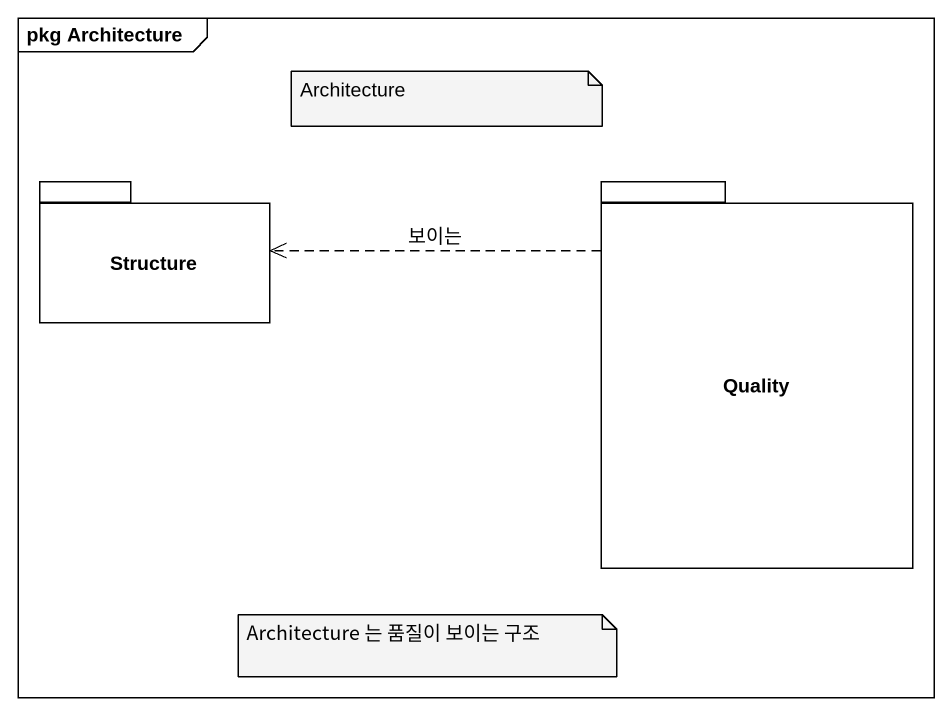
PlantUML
@startuml
mainframe pkg Architecture
package Structure {
}
package Quality {
}
Quality .left.> Structure : 보이는
note as N1
  Architecture
end note
note as N2
  Architecture 는 품질이 보이는 구조
end note
@enduml
